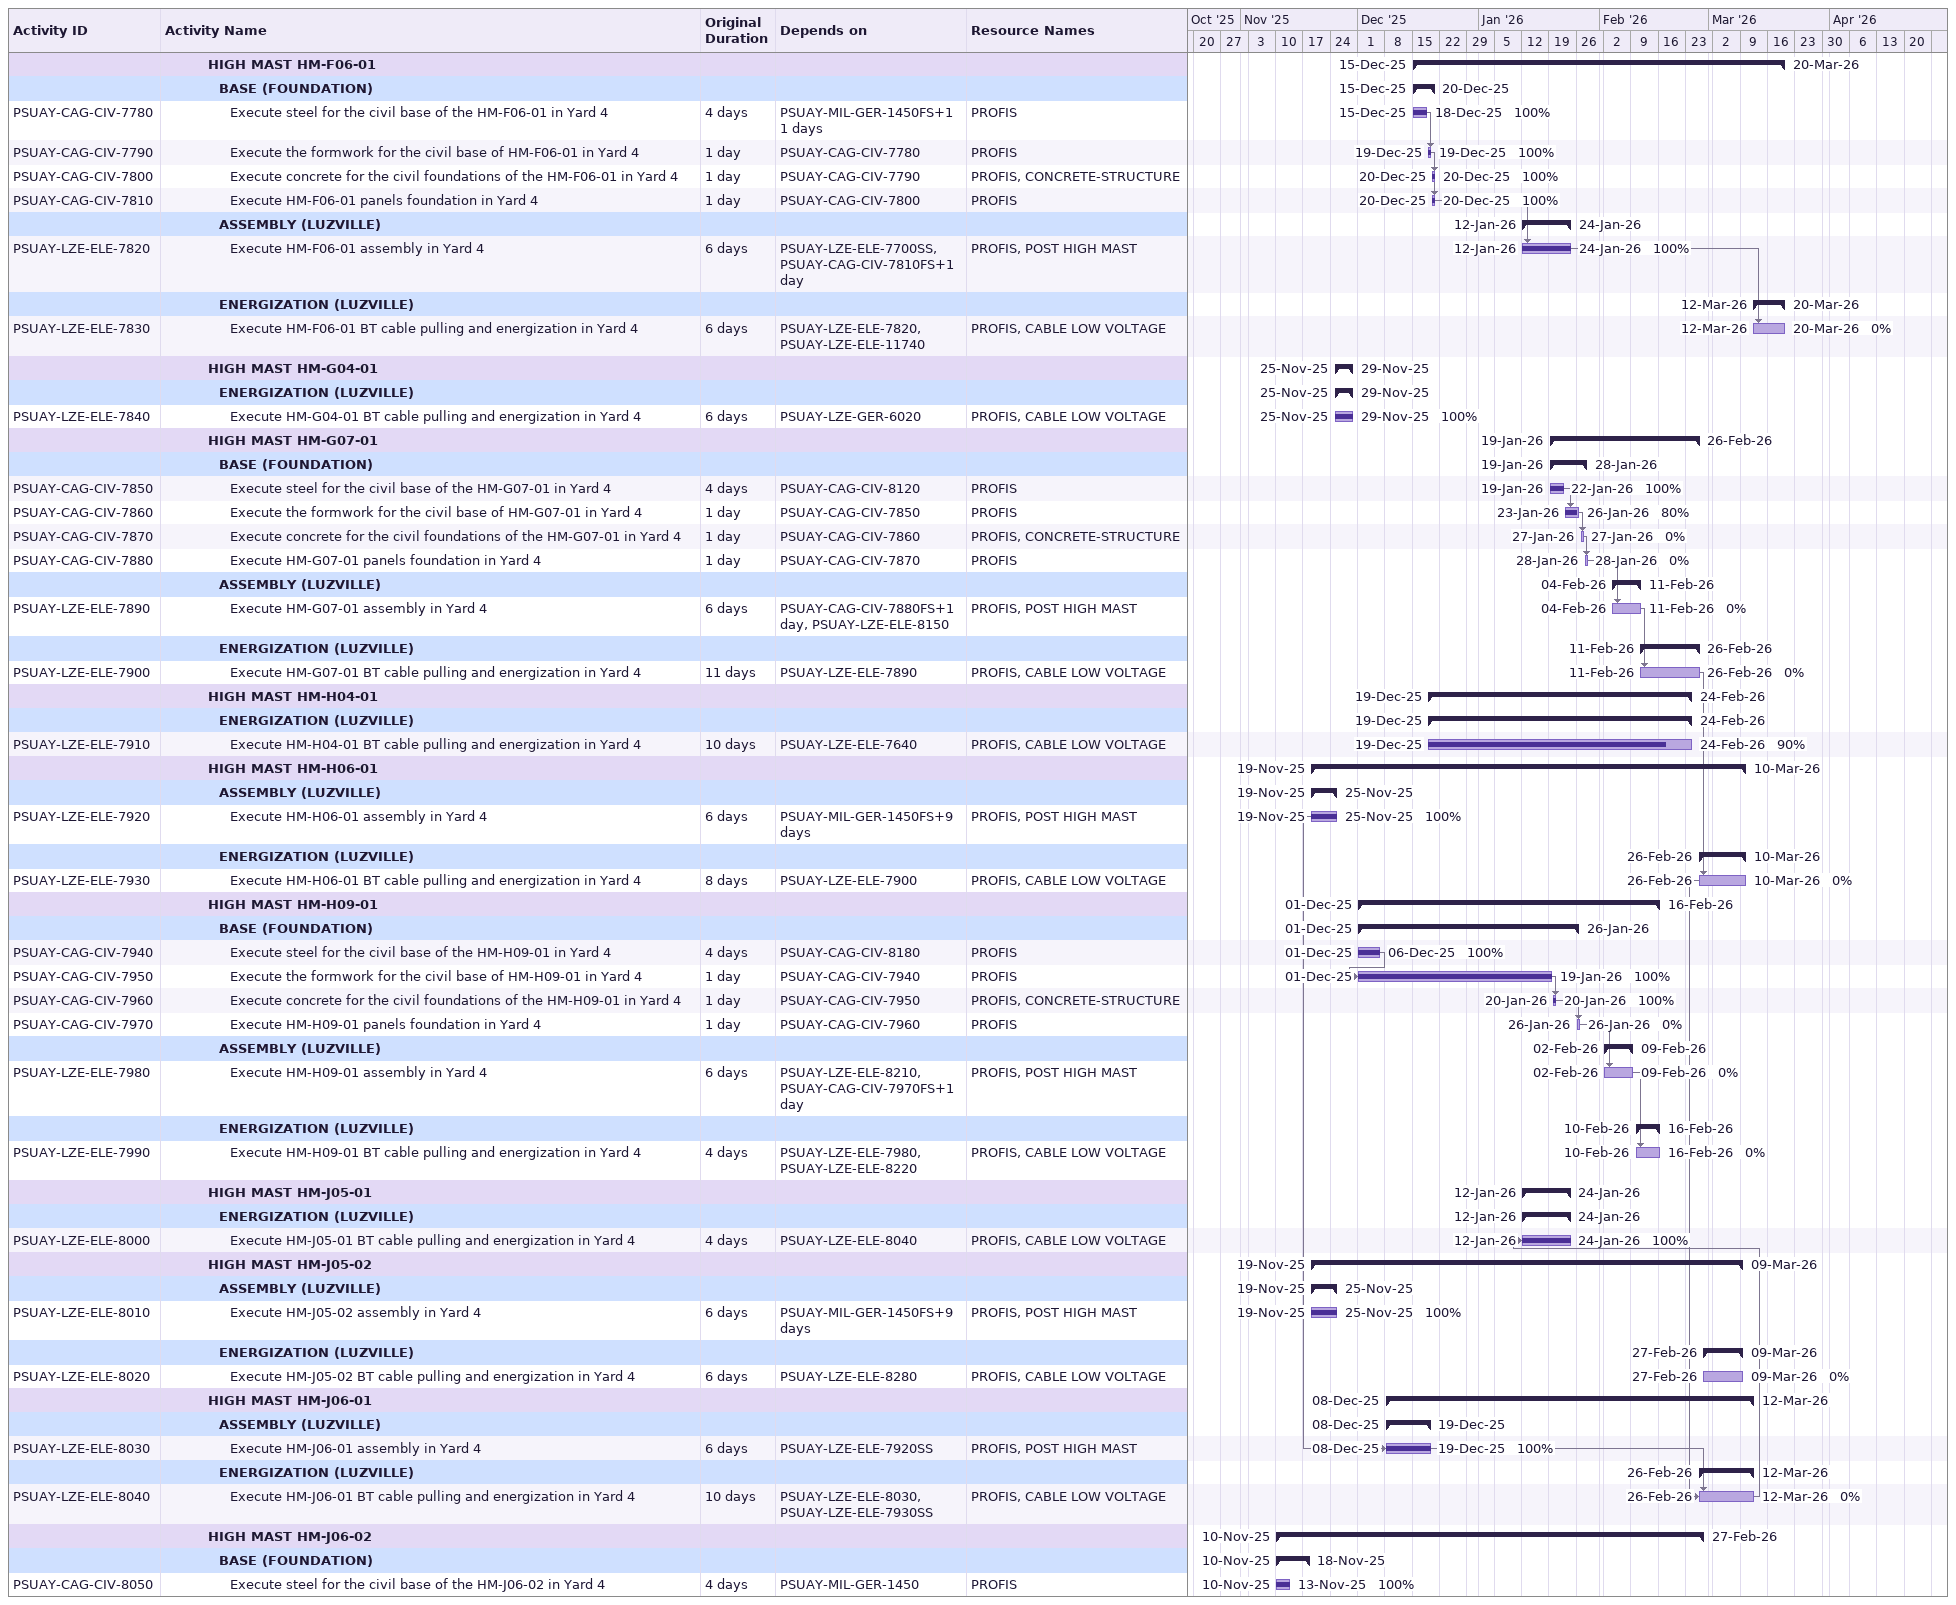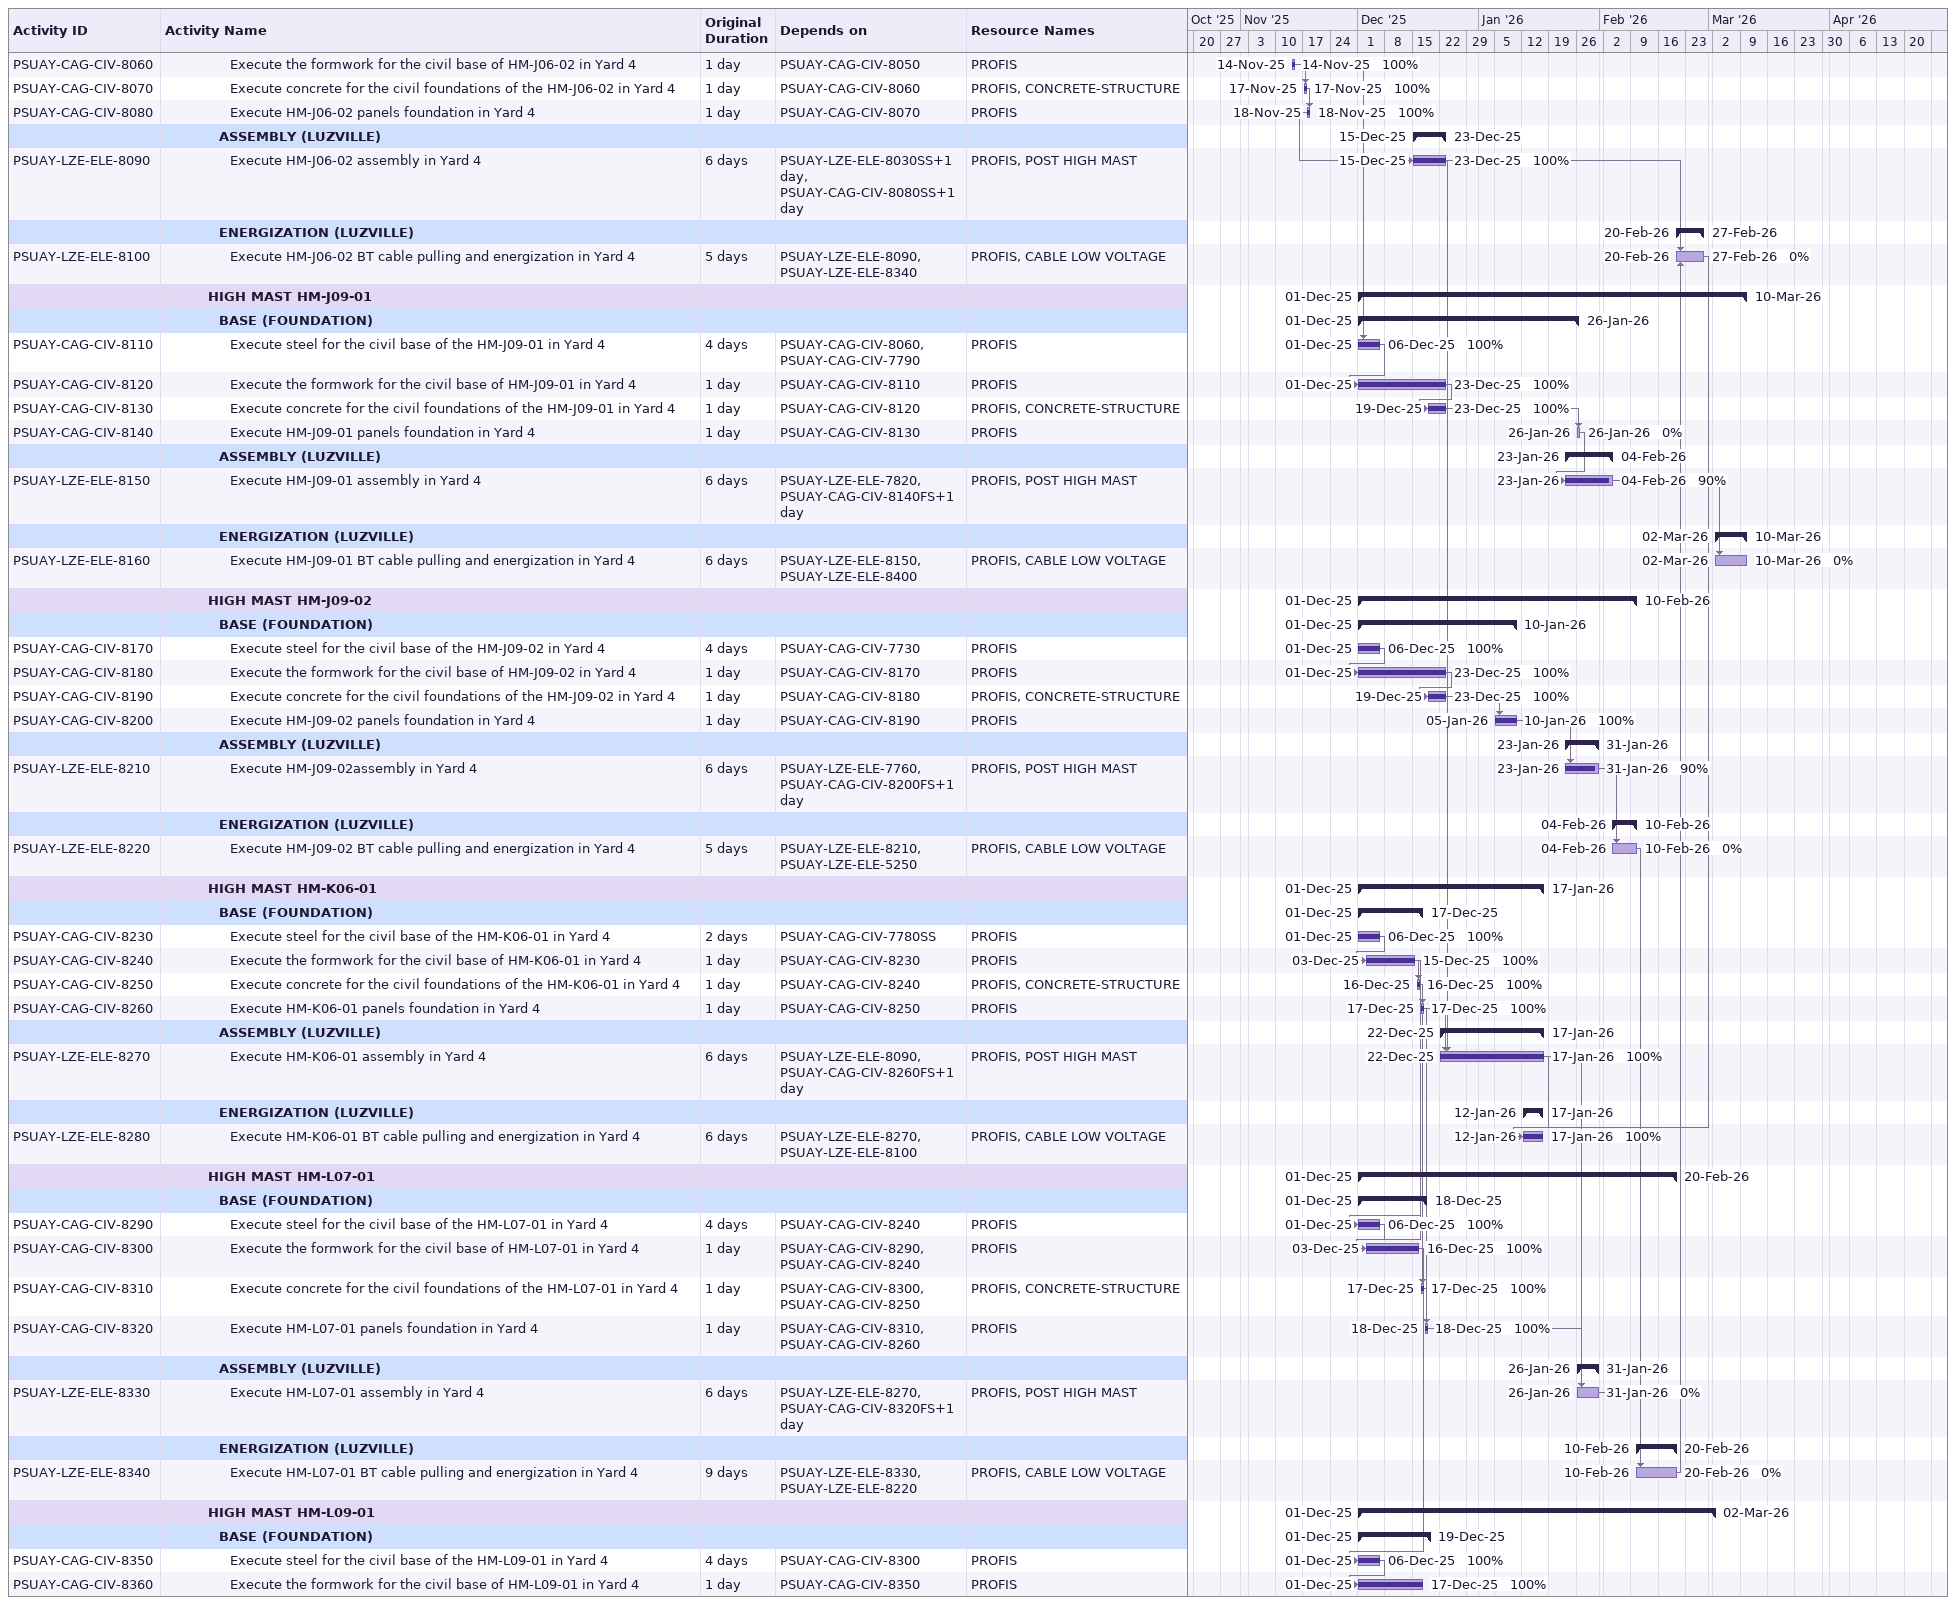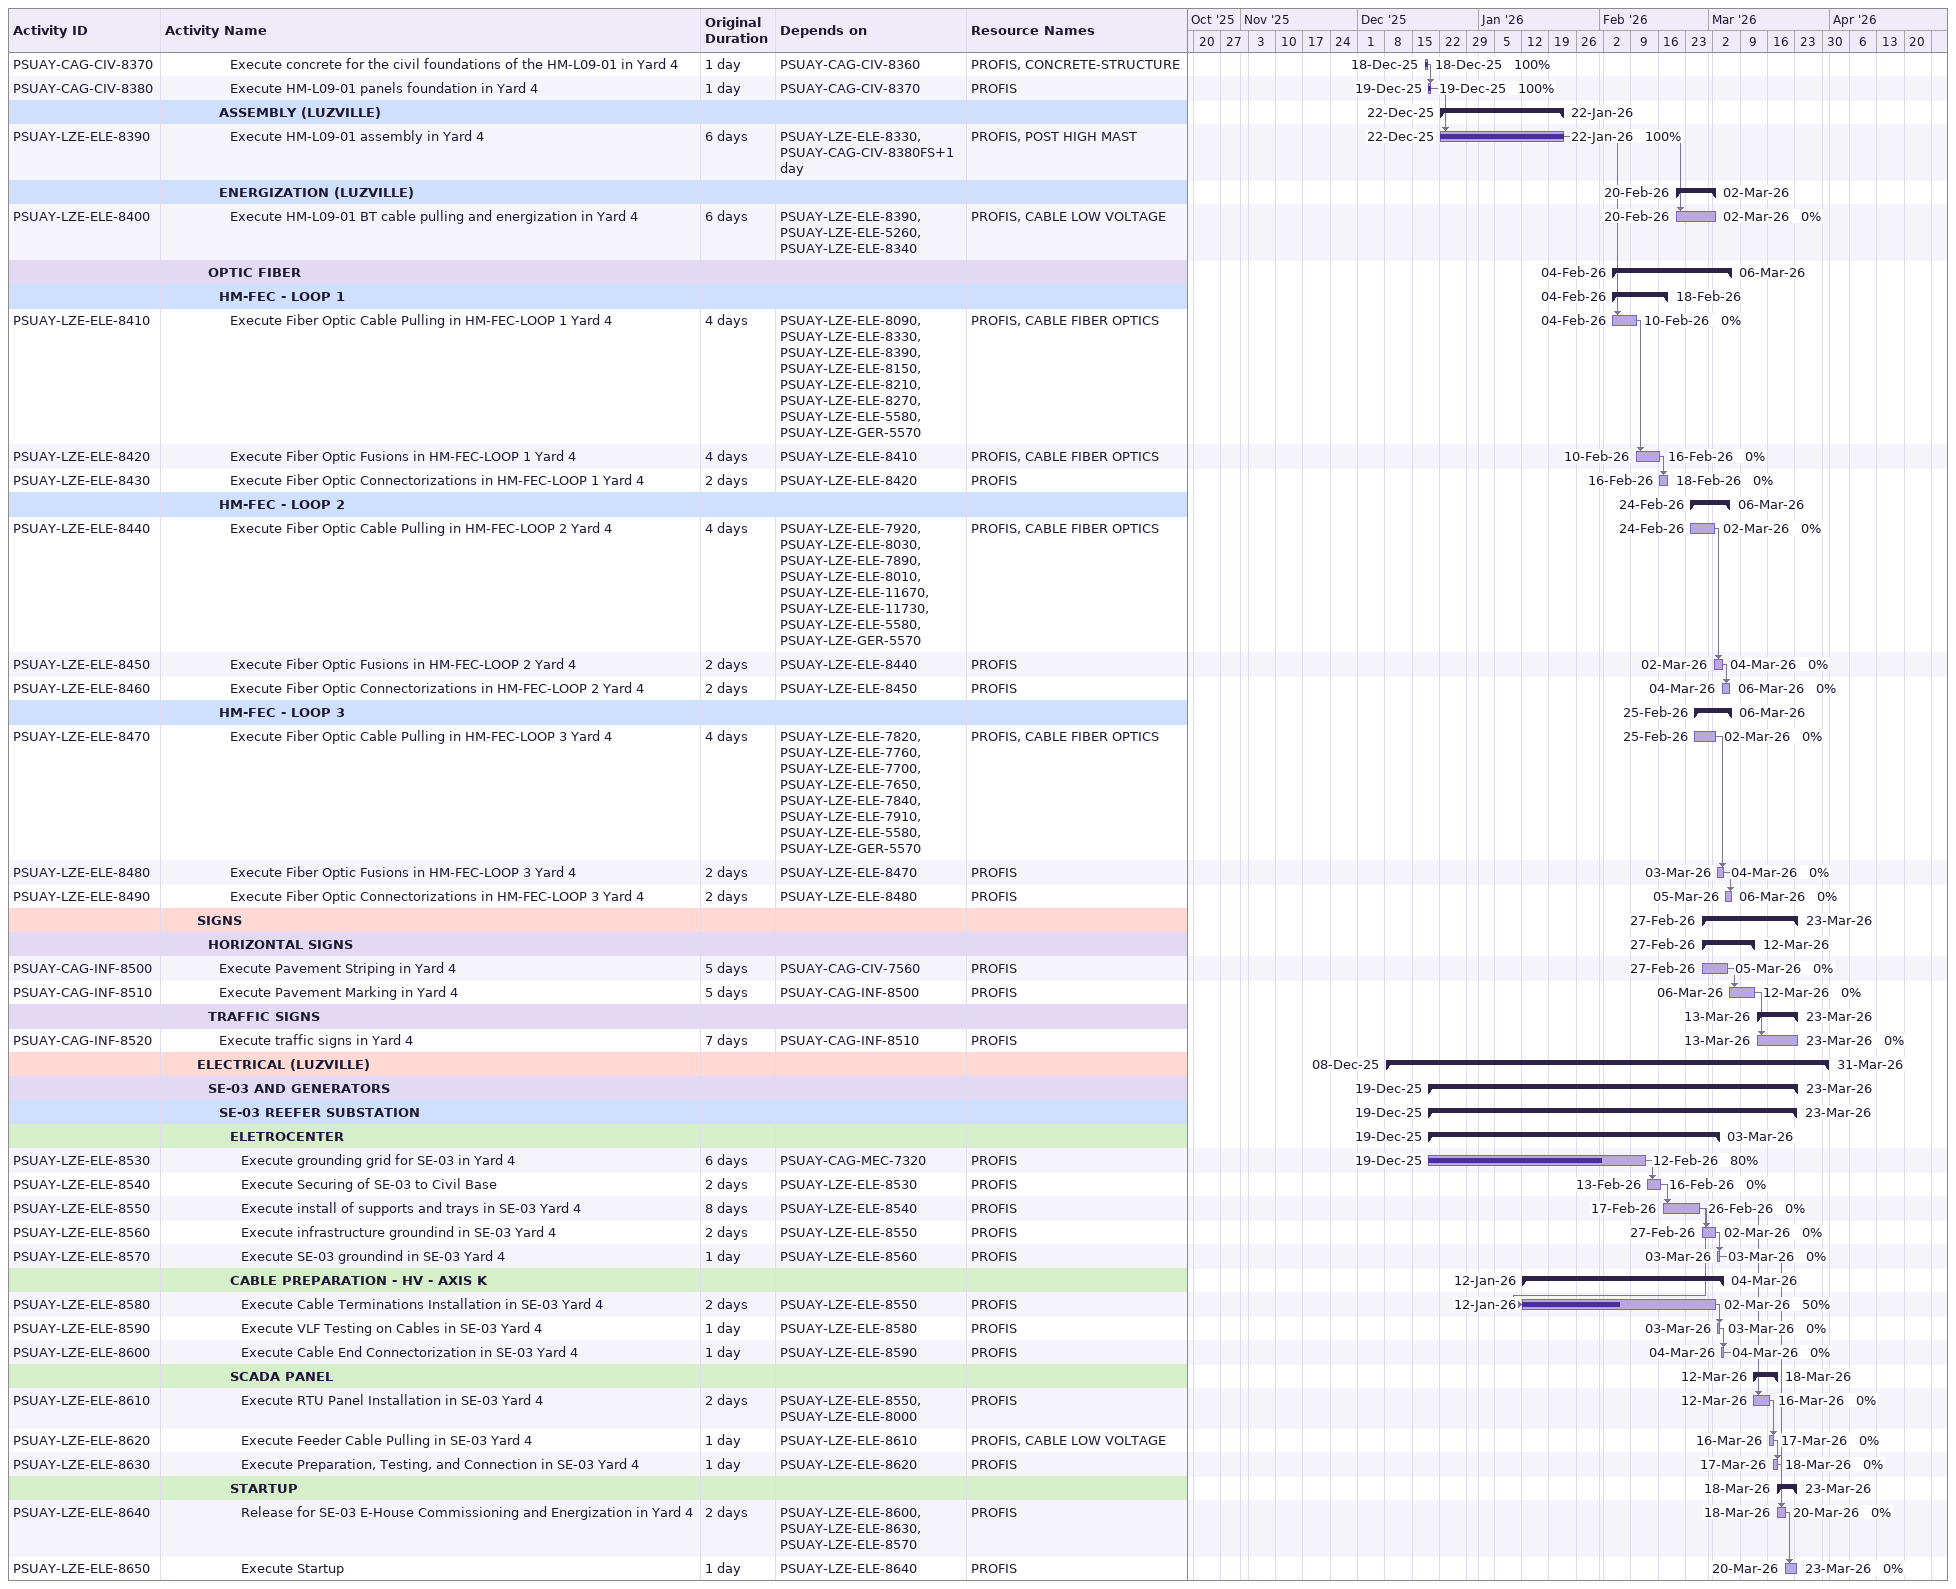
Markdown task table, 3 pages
| ID | Level | Task | Original duration | Start | Finish | Predecessors | Resources | % complete |
|---|---|---|---|---|---|---|---|---|
|  | 5 | **HIGH MAST HM-F06-01** |  | 2025-12-15 | 2026-03-20 |  |  |  |
|  | 6 | **BASE (FOUNDATION)** |  | 2025-12-15 | 2025-12-20 |  |  |  |
| PSUAY-CAG-CIV-7780 | 7 | Execute steel for the civil base of the HM-F06-01 in Yard 4 | 4d | 2025-12-15 | 2025-12-18 | PSUAY-MIL-GER-1450FS+11d | PROFIS | 100 |
| PSUAY-CAG-CIV-7790 | 7 | Execute the formwork for the civil base of HM-F06-01 in Yard 4 | 1d | 2025-12-19 | 2025-12-19 | PSUAY-CAG-CIV-7780 | PROFIS | 100 |
| PSUAY-CAG-CIV-7800 | 7 | Execute concrete for the civil foundations of the HM-F06-01 in Yard 4 | 1d | 2025-12-20 | 2025-12-20 | PSUAY-CAG-CIV-7790 | PROFIS, CONCRETE-STRUCTURE | 100 |
| PSUAY-CAG-CIV-7810 | 7 | Execute HM-F06-01 panels foundation in Yard 4 | 1d | 2025-12-20 | 2025-12-20 | PSUAY-CAG-CIV-7800 | PROFIS | 100 |
|  | 6 | **ASSEMBLY (LUZVILLE)** |  | 2026-01-12 | 2026-01-24 |  |  |  |
| PSUAY-LZE-ELE-7820 | 7 | Execute HM-F06-01 assembly in Yard 4 | 6d | 2026-01-12 | 2026-01-24 | PSUAY-LZE-ELE-7700SS, PSUAY-CAG-CIV-7810FS+1d | PROFIS, POST HIGH MAST | 100 |
|  | 6 | **ENERGIZATION (LUZVILLE)** |  | 2026-03-12 | 2026-03-20 |  |  |  |
| PSUAY-LZE-ELE-7830 | 7 | Execute HM-F06-01 BT cable pulling and energization in Yard 4 | 6d | 2026-03-12 | 2026-03-20 | PSUAY-LZE-ELE-7820, PSUAY-LZE-ELE-11740 | PROFIS, CABLE LOW VOLTAGE | 0 |
|  | 5 | **HIGH MAST HM-G04-01** |  | 2025-11-25 | 2025-11-29 |  |  |  |
|  | 6 | **ENERGIZATION (LUZVILLE)** |  | 2025-11-25 | 2025-11-29 |  |  |  |
| PSUAY-LZE-ELE-7840 | 7 | Execute HM-G04-01 BT cable pulling and energization in Yard 4 | 6d | 2025-11-25 | 2025-11-29 | PSUAY-LZE-GER-6020 | PROFIS, CABLE LOW VOLTAGE | 100 |
|  | 5 | **HIGH MAST HM-G07-01** |  | 2026-01-19 | 2026-02-26 |  |  |  |
|  | 6 | **BASE (FOUNDATION)** |  | 2026-01-19 | 2026-01-28 |  |  |  |
| PSUAY-CAG-CIV-7850 | 7 | Execute steel for the civil base of the HM-G07-01 in Yard 4 | 4d | 2026-01-19 | 2026-01-22 | PSUAY-CAG-CIV-8120 | PROFIS | 100 |
| PSUAY-CAG-CIV-7860 | 7 | Execute the formwork for the civil base of HM-G07-01 in Yard 4 | 1d | 2026-01-23 | 2026-01-26 | PSUAY-CAG-CIV-7850 | PROFIS | 80 |
| PSUAY-CAG-CIV-7870 | 7 | Execute concrete for the civil foundations of the HM-G07-01 in Yard 4 | 1d | 2026-01-27 | 2026-01-27 | PSUAY-CAG-CIV-7860 | PROFIS, CONCRETE-STRUCTURE | 0 |
| PSUAY-CAG-CIV-7880 | 7 | Execute HM-G07-01 panels foundation in Yard 4 | 1d | 2026-01-28 | 2026-01-28 | PSUAY-CAG-CIV-7870 | PROFIS | 0 |
|  | 6 | **ASSEMBLY (LUZVILLE)** |  | 2026-02-04 | 2026-02-11 |  |  |  |
| PSUAY-LZE-ELE-7890 | 7 | Execute HM-G07-01 assembly in Yard 4 | 6d | 2026-02-04 | 2026-02-11 | PSUAY-CAG-CIV-7880FS+1d, PSUAY-LZE-ELE-8150 | PROFIS, POST HIGH MAST | 0 |
|  | 6 | **ENERGIZATION (LUZVILLE)** |  | 2026-02-11 | 2026-02-26 |  |  |  |
| PSUAY-LZE-ELE-7900 | 7 | Execute HM-G07-01 BT cable pulling and energization in Yard 4 | 11d | 2026-02-11 | 2026-02-26 | PSUAY-LZE-ELE-7890 | PROFIS, CABLE LOW VOLTAGE | 0 |
|  | 5 | **HIGH MAST HM-H04-01** |  | 2025-12-19 | 2026-02-24 |  |  |  |
|  | 6 | **ENERGIZATION (LUZVILLE)** |  | 2025-12-19 | 2026-02-24 |  |  |  |
| PSUAY-LZE-ELE-7910 | 7 | Execute HM-H04-01 BT cable pulling and energization in Yard 4 | 10d | 2025-12-19 | 2026-02-24 | PSUAY-LZE-ELE-7640 | PROFIS, CABLE LOW VOLTAGE | 90 |
|  | 5 | **HIGH MAST HM-H06-01** |  | 2025-11-19 | 2026-03-10 |  |  |  |
|  | 6 | **ASSEMBLY (LUZVILLE)** |  | 2025-11-19 | 2025-11-25 |  |  |  |
| PSUAY-LZE-ELE-7920 | 7 | Execute HM-H06-01 assembly in Yard 4 | 6d | 2025-11-19 | 2025-11-25 | PSUAY-MIL-GER-1450FS+9d | PROFIS, POST HIGH MAST | 100 |
|  | 6 | **ENERGIZATION (LUZVILLE)** |  | 2026-02-26 | 2026-03-10 |  |  |  |
| PSUAY-LZE-ELE-7930 | 7 | Execute HM-H06-01 BT cable pulling and energization in Yard 4 | 8d | 2026-02-26 | 2026-03-10 | PSUAY-LZE-ELE-7900 | PROFIS, CABLE LOW VOLTAGE | 0 |
|  | 5 | **HIGH MAST HM-H09-01** |  | 2025-12-01 | 2026-02-16 |  |  |  |
|  | 6 | **BASE (FOUNDATION)** |  | 2025-12-01 | 2026-01-26 |  |  |  |
| PSUAY-CAG-CIV-7940 | 7 | Execute steel for the civil base of the HM-H09-01 in Yard 4 | 4d | 2025-12-01 | 2025-12-06 | PSUAY-CAG-CIV-8180 | PROFIS | 100 |
| PSUAY-CAG-CIV-7950 | 7 | Execute the formwork for the civil base of HM-H09-01 in Yard 4 | 1d | 2025-12-01 | 2026-01-19 | PSUAY-CAG-CIV-7940 | PROFIS | 100 |
| PSUAY-CAG-CIV-7960 | 7 | Execute concrete for the civil foundations of the HM-H09-01 in Yard 4 | 1d | 2026-01-20 | 2026-01-20 | PSUAY-CAG-CIV-7950 | PROFIS, CONCRETE-STRUCTURE | 100 |
| PSUAY-CAG-CIV-7970 | 7 | Execute HM-H09-01 panels foundation in Yard 4 | 1d | 2026-01-26 | 2026-01-26 | PSUAY-CAG-CIV-7960 | PROFIS | 0 |
|  | 6 | **ASSEMBLY (LUZVILLE)** |  | 2026-02-02 | 2026-02-09 |  |  |  |
| PSUAY-LZE-ELE-7980 | 7 | Execute HM-H09-01 assembly in Yard 4 | 6d | 2026-02-02 | 2026-02-09 | PSUAY-LZE-ELE-8210, PSUAY-CAG-CIV-7970FS+1d | PROFIS, POST HIGH MAST | 0 |
|  | 6 | **ENERGIZATION (LUZVILLE)** |  | 2026-02-10 | 2026-02-16 |  |  |  |
| PSUAY-LZE-ELE-7990 | 7 | Execute HM-H09-01 BT cable pulling and energization in Yard 4 | 4d | 2026-02-10 | 2026-02-16 | PSUAY-LZE-ELE-7980, PSUAY-LZE-ELE-8220 | PROFIS, CABLE LOW VOLTAGE | 0 |
|  | 5 | **HIGH MAST HM-J05-01** |  | 2026-01-12 | 2026-01-24 |  |  |  |
|  | 6 | **ENERGIZATION (LUZVILLE)** |  | 2026-01-12 | 2026-01-24 |  |  |  |
| PSUAY-LZE-ELE-8000 | 7 | Execute HM-J05-01 BT cable pulling and energization in Yard 4 | 4d | 2026-01-12 | 2026-01-24 | PSUAY-LZE-ELE-8040 | PROFIS, CABLE LOW VOLTAGE | 100 |
|  | 5 | **HIGH MAST HM-J05-02** |  | 2025-11-19 | 2026-03-09 |  |  |  |
|  | 6 | **ASSEMBLY (LUZVILLE)** |  | 2025-11-19 | 2025-11-25 |  |  |  |
| PSUAY-LZE-ELE-8010 | 7 | Execute HM-J05-02 assembly in Yard 4 | 6d | 2025-11-19 | 2025-11-25 | PSUAY-MIL-GER-1450FS+9d | PROFIS, POST HIGH MAST | 100 |
|  | 6 | **ENERGIZATION (LUZVILLE)** |  | 2026-02-27 | 2026-03-09 |  |  |  |
| PSUAY-LZE-ELE-8020 | 7 | Execute HM-J05-02 BT cable pulling and energization in Yard 4 | 6d | 2026-02-27 | 2026-03-09 | PSUAY-LZE-ELE-8280 | PROFIS, CABLE LOW VOLTAGE | 0 |
|  | 5 | **HIGH MAST HM-J06-01** |  | 2025-12-08 | 2026-03-12 |  |  |  |
|  | 6 | **ASSEMBLY (LUZVILLE)** |  | 2025-12-08 | 2025-12-19 |  |  |  |
| PSUAY-LZE-ELE-8030 | 7 | Execute HM-J06-01 assembly in Yard 4 | 6d | 2025-12-08 | 2025-12-19 | PSUAY-LZE-ELE-7920SS | PROFIS, POST HIGH MAST | 100 |
|  | 6 | **ENERGIZATION (LUZVILLE)** |  | 2026-02-26 | 2026-03-12 |  |  |  |
| PSUAY-LZE-ELE-8040 | 7 | Execute HM-J06-01 BT cable pulling and energization in Yard 4 | 10d | 2026-02-26 | 2026-03-12 | PSUAY-LZE-ELE-8030, PSUAY-LZE-ELE-7930SS | PROFIS, CABLE LOW VOLTAGE | 0 |
|  | 5 | **HIGH MAST HM-J06-02** |  | 2025-11-10 | 2026-02-27 |  |  |  |
|  | 6 | **BASE (FOUNDATION)** |  | 2025-11-10 | 2025-11-18 |  |  |  |
| PSUAY-CAG-CIV-8050 | 7 | Execute steel for the civil base of the HM-J06-02 in Yard 4 | 4d | 2025-11-10 | 2025-11-13 | PSUAY-MIL-GER-1450 | PROFIS | 100 |
| PSUAY-CAG-CIV-8060 | 7 | Execute the formwork for the civil base of HM-J06-02 in Yard 4 | 1d | 2025-11-14 | 2025-11-14 | PSUAY-CAG-CIV-8050 | PROFIS | 100 |
| PSUAY-CAG-CIV-8070 | 7 | Execute concrete for the civil foundations of the HM-J06-02 in Yard 4 | 1d | 2025-11-17 | 2025-11-17 | PSUAY-CAG-CIV-8060 | PROFIS, CONCRETE-STRUCTURE | 100 |
| PSUAY-CAG-CIV-8080 | 7 | Execute HM-J06-02 panels foundation in Yard 4 | 1d | 2025-11-18 | 2025-11-18 | PSUAY-CAG-CIV-8070 | PROFIS | 100 |
|  | 6 | **ASSEMBLY (LUZVILLE)** |  | 2025-12-15 | 2025-12-23 |  |  |  |
| PSUAY-LZE-ELE-8090 | 7 | Execute HM-J06-02 assembly in Yard 4 | 6d | 2025-12-15 | 2025-12-23 | PSUAY-LZE-ELE-8030SS+1d, PSUAY-CAG-CIV-8080SS+1d | PROFIS, POST HIGH MAST | 100 |
|  | 6 | **ENERGIZATION (LUZVILLE)** |  | 2026-02-20 | 2026-02-27 |  |  |  |
| PSUAY-LZE-ELE-8100 | 7 | Execute HM-J06-02 BT cable pulling and energization in Yard 4 | 5d | 2026-02-20 | 2026-02-27 | PSUAY-LZE-ELE-8090, PSUAY-LZE-ELE-8340 | PROFIS, CABLE LOW VOLTAGE | 0 |
|  | 5 | **HIGH MAST HM-J09-01** |  | 2025-12-01 | 2026-03-10 |  |  |  |
|  | 6 | **BASE (FOUNDATION)** |  | 2025-12-01 | 2026-01-26 |  |  |  |
| PSUAY-CAG-CIV-8110 | 7 | Execute steel for the civil base of the HM-J09-01 in Yard 4 | 4d | 2025-12-01 | 2025-12-06 | PSUAY-CAG-CIV-8060, PSUAY-CAG-CIV-7790 | PROFIS | 100 |
| PSUAY-CAG-CIV-8120 | 7 | Execute the formwork for the civil base of HM-J09-01 in Yard 4 | 1d | 2025-12-01 | 2025-12-23 | PSUAY-CAG-CIV-8110 | PROFIS | 100 |
| PSUAY-CAG-CIV-8130 | 7 | Execute concrete for the civil foundations of the HM-J09-01 in Yard 4 | 1d | 2025-12-19 | 2025-12-23 | PSUAY-CAG-CIV-8120 | PROFIS, CONCRETE-STRUCTURE | 100 |
| PSUAY-CAG-CIV-8140 | 7 | Execute HM-J09-01 panels foundation in Yard 4 | 1d | 2026-01-26 | 2026-01-26 | PSUAY-CAG-CIV-8130 | PROFIS | 0 |
|  | 6 | **ASSEMBLY (LUZVILLE)** |  | 2026-01-23 | 2026-02-04 |  |  |  |
| PSUAY-LZE-ELE-8150 | 7 | Execute HM-J09-01 assembly in Yard 4 | 6d | 2026-01-23 | 2026-02-04 | PSUAY-LZE-ELE-7820, PSUAY-CAG-CIV-8140FS+1d | PROFIS, POST HIGH MAST | 90 |
|  | 6 | **ENERGIZATION (LUZVILLE)** |  | 2026-03-02 | 2026-03-10 |  |  |  |
| PSUAY-LZE-ELE-8160 | 7 | Execute HM-J09-01 BT cable pulling and energization in Yard 4 | 6d | 2026-03-02 | 2026-03-10 | PSUAY-LZE-ELE-8150, PSUAY-LZE-ELE-8400 | PROFIS, CABLE LOW VOLTAGE | 0 |
|  | 5 | **HIGH MAST HM-J09-02** |  | 2025-12-01 | 2026-02-10 |  |  |  |
|  | 6 | **BASE (FOUNDATION)** |  | 2025-12-01 | 2026-01-10 |  |  |  |
| PSUAY-CAG-CIV-8170 | 7 | Execute steel for the civil base of the HM-J09-02 in Yard 4 | 4d | 2025-12-01 | 2025-12-06 | PSUAY-CAG-CIV-7730 | PROFIS | 100 |
| PSUAY-CAG-CIV-8180 | 7 | Execute the formwork for the civil base of HM-J09-02 in Yard 4 | 1d | 2025-12-01 | 2025-12-23 | PSUAY-CAG-CIV-8170 | PROFIS | 100 |
| PSUAY-CAG-CIV-8190 | 7 | Execute concrete for the civil foundations of the HM-J09-02 in Yard 4 | 1d | 2025-12-19 | 2025-12-23 | PSUAY-CAG-CIV-8180 | PROFIS, CONCRETE-STRUCTURE | 100 |
| PSUAY-CAG-CIV-8200 | 7 | Execute HM-J09-02 panels foundation in Yard 4 | 1d | 2026-01-05 | 2026-01-10 | PSUAY-CAG-CIV-8190 | PROFIS | 100 |
|  | 6 | **ASSEMBLY (LUZVILLE)** |  | 2026-01-23 | 2026-01-31 |  |  |  |
| PSUAY-LZE-ELE-8210 | 7 | Execute HM-J09-02assembly in Yard 4 | 6d | 2026-01-23 | 2026-01-31 | PSUAY-LZE-ELE-7760, PSUAY-CAG-CIV-8200FS+1d | PROFIS, POST HIGH MAST | 90 |
|  | 6 | **ENERGIZATION (LUZVILLE)** |  | 2026-02-04 | 2026-02-10 |  |  |  |
| PSUAY-LZE-ELE-8220 | 7 | Execute HM-J09-02 BT cable pulling and energization in Yard 4 | 5d | 2026-02-04 | 2026-02-10 | PSUAY-LZE-ELE-8210, PSUAY-LZE-ELE-5250 | PROFIS, CABLE LOW VOLTAGE | 0 |
|  | 5 | **HIGH MAST HM-K06-01** |  | 2025-12-01 | 2026-01-17 |  |  |  |
|  | 6 | **BASE (FOUNDATION)** |  | 2025-12-01 | 2025-12-17 |  |  |  |
| PSUAY-CAG-CIV-8230 | 7 | Execute steel for the civil base of the HM-K06-01 in Yard 4 | 2d | 2025-12-01 | 2025-12-06 | PSUAY-CAG-CIV-7780SS | PROFIS | 100 |
| PSUAY-CAG-CIV-8240 | 7 | Execute the formwork for the civil base of HM-K06-01 in Yard 4 | 1d | 2025-12-03 | 2025-12-15 | PSUAY-CAG-CIV-8230 | PROFIS | 100 |
| PSUAY-CAG-CIV-8250 | 7 | Execute concrete for the civil foundations of the HM-K06-01 in Yard 4 | 1d | 2025-12-16 | 2025-12-16 | PSUAY-CAG-CIV-8240 | PROFIS, CONCRETE-STRUCTURE | 100 |
| PSUAY-CAG-CIV-8260 | 7 | Execute HM-K06-01 panels foundation in Yard 4 | 1d | 2025-12-17 | 2025-12-17 | PSUAY-CAG-CIV-8250 | PROFIS | 100 |
|  | 6 | **ASSEMBLY (LUZVILLE)** |  | 2025-12-22 | 2026-01-17 |  |  |  |
| PSUAY-LZE-ELE-8270 | 7 | Execute HM-K06-01 assembly in Yard 4 | 6d | 2025-12-22 | 2026-01-17 | PSUAY-LZE-ELE-8090, PSUAY-CAG-CIV-8260FS+1d | PROFIS, POST HIGH MAST | 100 |
|  | 6 | **ENERGIZATION (LUZVILLE)** |  | 2026-01-12 | 2026-01-17 |  |  |  |
| PSUAY-LZE-ELE-8280 | 7 | Execute HM-K06-01 BT cable pulling and energization in Yard 4 | 6d | 2026-01-12 | 2026-01-17 | PSUAY-LZE-ELE-8270, PSUAY-LZE-ELE-8100 | PROFIS, CABLE LOW VOLTAGE | 100 |
|  | 5 | **HIGH MAST HM-L07-01** |  | 2025-12-01 | 2026-02-20 |  |  |  |
|  | 6 | **BASE (FOUNDATION)** |  | 2025-12-01 | 2025-12-18 |  |  |  |
| PSUAY-CAG-CIV-8290 | 7 | Execute steel for the civil base of the HM-L07-01 in Yard 4 | 4d | 2025-12-01 | 2025-12-06 | PSUAY-CAG-CIV-8240 | PROFIS | 100 |
| PSUAY-CAG-CIV-8300 | 7 | Execute the formwork for the civil base of HM-L07-01 in Yard 4 | 1d | 2025-12-03 | 2025-12-16 | PSUAY-CAG-CIV-8290, PSUAY-CAG-CIV-8240 | PROFIS | 100 |
| PSUAY-CAG-CIV-8310 | 7 | Execute concrete for the civil foundations of the HM-L07-01 in Yard 4 | 1d | 2025-12-17 | 2025-12-17 | PSUAY-CAG-CIV-8300, PSUAY-CAG-CIV-8250 | PROFIS, CONCRETE-STRUCTURE | 100 |
| PSUAY-CAG-CIV-8320 | 7 | Execute HM-L07-01 panels foundation in Yard 4 | 1d | 2025-12-18 | 2025-12-18 | PSUAY-CAG-CIV-8310, PSUAY-CAG-CIV-8260 | PROFIS | 100 |
|  | 6 | **ASSEMBLY (LUZVILLE)** |  | 2026-01-26 | 2026-01-31 |  |  |  |
| PSUAY-LZE-ELE-8330 | 7 | Execute HM-L07-01 assembly in Yard 4 | 6d | 2026-01-26 | 2026-01-31 | PSUAY-LZE-ELE-8270, PSUAY-CAG-CIV-8320FS+1d | PROFIS, POST HIGH MAST | 0 |
|  | 6 | **ENERGIZATION (LUZVILLE)** |  | 2026-02-10 | 2026-02-20 |  |  |  |
| PSUAY-LZE-ELE-8340 | 7 | Execute HM-L07-01 BT cable pulling and energization in Yard 4 | 9d | 2026-02-10 | 2026-02-20 | PSUAY-LZE-ELE-8330, PSUAY-LZE-ELE-8220 | PROFIS, CABLE LOW VOLTAGE | 0 |
|  | 5 | **HIGH MAST HM-L09-01** |  | 2025-12-01 | 2026-03-02 |  |  |  |
|  | 6 | **BASE (FOUNDATION)** |  | 2025-12-01 | 2025-12-19 |  |  |  |
| PSUAY-CAG-CIV-8350 | 7 | Execute steel for the civil base of the HM-L09-01 in Yard 4 | 4d | 2025-12-01 | 2025-12-06 | PSUAY-CAG-CIV-8300 | PROFIS | 100 |
| PSUAY-CAG-CIV-8360 | 7 | Execute the formwork for the civil base of HM-L09-01 in Yard 4 | 1d | 2025-12-01 | 2025-12-17 | PSUAY-CAG-CIV-8350 | PROFIS | 100 |
| PSUAY-CAG-CIV-8370 | 7 | Execute concrete for the civil foundations of the HM-L09-01 in Yard 4 | 1d | 2025-12-18 | 2025-12-18 | PSUAY-CAG-CIV-8360 | PROFIS, CONCRETE-STRUCTURE | 100 |
| PSUAY-CAG-CIV-8380 | 7 | Execute HM-L09-01 panels foundation in Yard 4 | 1d | 2025-12-19 | 2025-12-19 | PSUAY-CAG-CIV-8370 | PROFIS | 100 |
|  | 6 | **ASSEMBLY (LUZVILLE)** |  | 2025-12-22 | 2026-01-22 |  |  |  |
| PSUAY-LZE-ELE-8390 | 7 | Execute HM-L09-01 assembly in Yard 4 | 6d | 2025-12-22 | 2026-01-22 | PSUAY-LZE-ELE-8330, PSUAY-CAG-CIV-8380FS+1d | PROFIS, POST HIGH MAST | 100 |
|  | 6 | **ENERGIZATION (LUZVILLE)** |  | 2026-02-20 | 2026-03-02 |  |  |  |
| PSUAY-LZE-ELE-8400 | 7 | Execute HM-L09-01 BT cable pulling and energization in Yard 4 | 6d | 2026-02-20 | 2026-03-02 | PSUAY-LZE-ELE-8390, PSUAY-LZE-ELE-5260, PSUAY-LZE-ELE-8340 | PROFIS, CABLE LOW VOLTAGE | 0 |
|  | 5 | **OPTIC FIBER** |  | 2026-02-04 | 2026-03-06 |  |  |  |
|  | 6 | **HM-FEC - LOOP 1** |  | 2026-02-04 | 2026-02-18 |  |  |  |
| PSUAY-LZE-ELE-8410 | 7 | Execute Fiber Optic Cable Pulling in HM-FEC-LOOP 1 Yard 4 | 4d | 2026-02-04 | 2026-02-10 | PSUAY-LZE-ELE-8090, PSUAY-LZE-ELE-8330, PSUAY-LZE-ELE-8390, PSUAY-LZE-ELE-8150, PSUAY-LZE-ELE-8210, PSUAY-LZE-ELE-8270, PSUAY-LZE-ELE-5580, PSUAY-LZE-GER-5570 | PROFIS, CABLE FIBER OPTICS | 0 |
| PSUAY-LZE-ELE-8420 | 7 | Execute Fiber Optic Fusions in HM-FEC-LOOP 1 Yard 4 | 4d | 2026-02-10 | 2026-02-16 | PSUAY-LZE-ELE-8410 | PROFIS, CABLE FIBER OPTICS | 0 |
| PSUAY-LZE-ELE-8430 | 7 | Execute Fiber Optic Connectorizations in HM-FEC-LOOP 1 Yard 4 | 2d | 2026-02-16 | 2026-02-18 | PSUAY-LZE-ELE-8420 | PROFIS | 0 |
|  | 6 | **HM-FEC - LOOP 2** |  | 2026-02-24 | 2026-03-06 |  |  |  |
| PSUAY-LZE-ELE-8440 | 7 | Execute Fiber Optic Cable Pulling in HM-FEC-LOOP 2 Yard 4 | 4d | 2026-02-24 | 2026-03-02 | PSUAY-LZE-ELE-7920, PSUAY-LZE-ELE-8030, PSUAY-LZE-ELE-7890, PSUAY-LZE-ELE-8010, PSUAY-LZE-ELE-11670, PSUAY-LZE-ELE-11730, PSUAY-LZE-ELE-5580, PSUAY-LZE-GER-5570 | PROFIS, CABLE FIBER OPTICS | 0 |
| PSUAY-LZE-ELE-8450 | 7 | Execute Fiber Optic Fusions in HM-FEC-LOOP 2 Yard 4 | 2d | 2026-03-02 | 2026-03-04 | PSUAY-LZE-ELE-8440 | PROFIS | 0 |
| PSUAY-LZE-ELE-8460 | 7 | Execute Fiber Optic Connectorizations in HM-FEC-LOOP 2 Yard 4 | 2d | 2026-03-04 | 2026-03-06 | PSUAY-LZE-ELE-8450 | PROFIS | 0 |
|  | 6 | **HM-FEC - LOOP 3** |  | 2026-02-25 | 2026-03-06 |  |  |  |
| PSUAY-LZE-ELE-8470 | 7 | Execute Fiber Optic Cable Pulling in HM-FEC-LOOP 3 Yard 4 | 4d | 2026-02-25 | 2026-03-02 | PSUAY-LZE-ELE-7820, PSUAY-LZE-ELE-7760, PSUAY-LZE-ELE-7700, PSUAY-LZE-ELE-7650, PSUAY-LZE-ELE-7840, PSUAY-LZE-ELE-7910, PSUAY-LZE-ELE-5580, PSUAY-LZE-GER-5570 | PROFIS, CABLE FIBER OPTICS | 0 |
| PSUAY-LZE-ELE-8480 | 7 | Execute Fiber Optic Fusions in HM-FEC-LOOP 3 Yard 4 | 2d | 2026-03-03 | 2026-03-04 | PSUAY-LZE-ELE-8470 | PROFIS | 0 |
| PSUAY-LZE-ELE-8490 | 7 | Execute Fiber Optic Connectorizations in HM-FEC-LOOP 3 Yard 4 | 2d | 2026-03-05 | 2026-03-06 | PSUAY-LZE-ELE-8480 | PROFIS | 0 |
|  | 4 | **SIGNS** |  | 2026-02-27 | 2026-03-23 |  |  |  |
|  | 5 | **HORIZONTAL SIGNS** |  | 2026-02-27 | 2026-03-12 |  |  |  |
| PSUAY-CAG-INF-8500 | 6 | Execute Pavement Striping in Yard 4 | 5d | 2026-02-27 | 2026-03-05 | PSUAY-CAG-CIV-7560 | PROFIS | 0 |
| PSUAY-CAG-INF-8510 | 6 | Execute Pavement Marking in Yard 4 | 5d | 2026-03-06 | 2026-03-12 | PSUAY-CAG-INF-8500 | PROFIS | 0 |
|  | 5 | **TRAFFIC SIGNS** |  | 2026-03-13 | 2026-03-23 |  |  |  |
| PSUAY-CAG-INF-8520 | 6 | Execute traffic signs in Yard 4 | 7d | 2026-03-13 | 2026-03-23 | PSUAY-CAG-INF-8510 | PROFIS | 0 |
|  | 4 | **ELECTRICAL (LUZVILLE)** |  | 2025-12-08 | 2026-03-31 |  |  |  |
|  | 5 | **SE-03 AND GENERATORS** |  | 2025-12-19 | 2026-03-23 |  |  |  |
|  | 6 | **SE-03 REEFER SUBSTATION** |  | 2025-12-19 | 2026-03-23 |  |  |  |
|  | 7 | **ELETROCENTER** |  | 2025-12-19 | 2026-03-03 |  |  |  |
| PSUAY-LZE-ELE-8530 | 8 | Execute grounding grid for SE-03 in Yard 4 | 6d | 2025-12-19 | 2026-02-12 | PSUAY-CAG-MEC-7320 | PROFIS | 80 |
| PSUAY-LZE-ELE-8540 | 8 | Execute Securing of SE-03 to Civil Base | 2d | 2026-02-13 | 2026-02-16 | PSUAY-LZE-ELE-8530 | PROFIS | 0 |
| PSUAY-LZE-ELE-8550 | 8 | Execute install of supports and trays in SE-03 Yard 4 | 8d | 2026-02-17 | 2026-02-26 | PSUAY-LZE-ELE-8540 | PROFIS | 0 |
| PSUAY-LZE-ELE-8560 | 8 | Execute infrastructure groundind in SE-03 Yard 4 | 2d | 2026-02-27 | 2026-03-02 | PSUAY-LZE-ELE-8550 | PROFIS | 0 |
| PSUAY-LZE-ELE-8570 | 8 | Execute SE-03 groundind in SE-03 Yard 4 | 1d | 2026-03-03 | 2026-03-03 | PSUAY-LZE-ELE-8560 | PROFIS | 0 |
|  | 7 | **CABLE PREPARATION - HV - AXIS K** |  | 2026-01-12 | 2026-03-04 |  |  |  |
| PSUAY-LZE-ELE-8580 | 8 | Execute Cable Terminations Installation in SE-03 Yard 4 | 2d | 2026-01-12 | 2026-03-02 | PSUAY-LZE-ELE-8550 | PROFIS | 50 |
| PSUAY-LZE-ELE-8590 | 8 | Execute VLF Testing on Cables in SE-03 Yard 4 | 1d | 2026-03-03 | 2026-03-03 | PSUAY-LZE-ELE-8580 | PROFIS | 0 |
| PSUAY-LZE-ELE-8600 | 8 | Execute Cable End Connectorization in SE-03 Yard 4 | 1d | 2026-03-04 | 2026-03-04 | PSUAY-LZE-ELE-8590 | PROFIS | 0 |
|  | 7 | **SCADA PANEL** |  | 2026-03-12 | 2026-03-18 |  |  |  |
| PSUAY-LZE-ELE-8610 | 8 | Execute RTU Panel Installation in SE-03 Yard 4 | 2d | 2026-03-12 | 2026-03-16 | PSUAY-LZE-ELE-8550, PSUAY-LZE-ELE-8000 | PROFIS | 0 |
| PSUAY-LZE-ELE-8620 | 8 | Execute Feeder Cable Pulling in SE-03 Yard 4 | 1d | 2026-03-16 | 2026-03-17 | PSUAY-LZE-ELE-8610 | PROFIS, CABLE LOW VOLTAGE | 0 |
| PSUAY-LZE-ELE-8630 | 8 | Execute Preparation, Testing, and Connection in SE-03 Yard 4 | 1d | 2026-03-17 | 2026-03-18 | PSUAY-LZE-ELE-8620 | PROFIS | 0 |
|  | 7 | **STARTUP** |  | 2026-03-18 | 2026-03-23 |  |  |  |
| PSUAY-LZE-ELE-8640 | 8 | Release for SE-03 E-House Commissioning and Energization in Yard 4 | 2d | 2026-03-18 | 2026-03-20 | PSUAY-LZE-ELE-8600, PSUAY-LZE-ELE-8630, PSUAY-LZE-ELE-8570 | PROFIS | 0 |
| PSUAY-LZE-ELE-8650 | 8 | Execute Startup | 1d | 2026-03-20 | 2026-03-23 | PSUAY-LZE-ELE-8640 | PROFIS | 0 |
